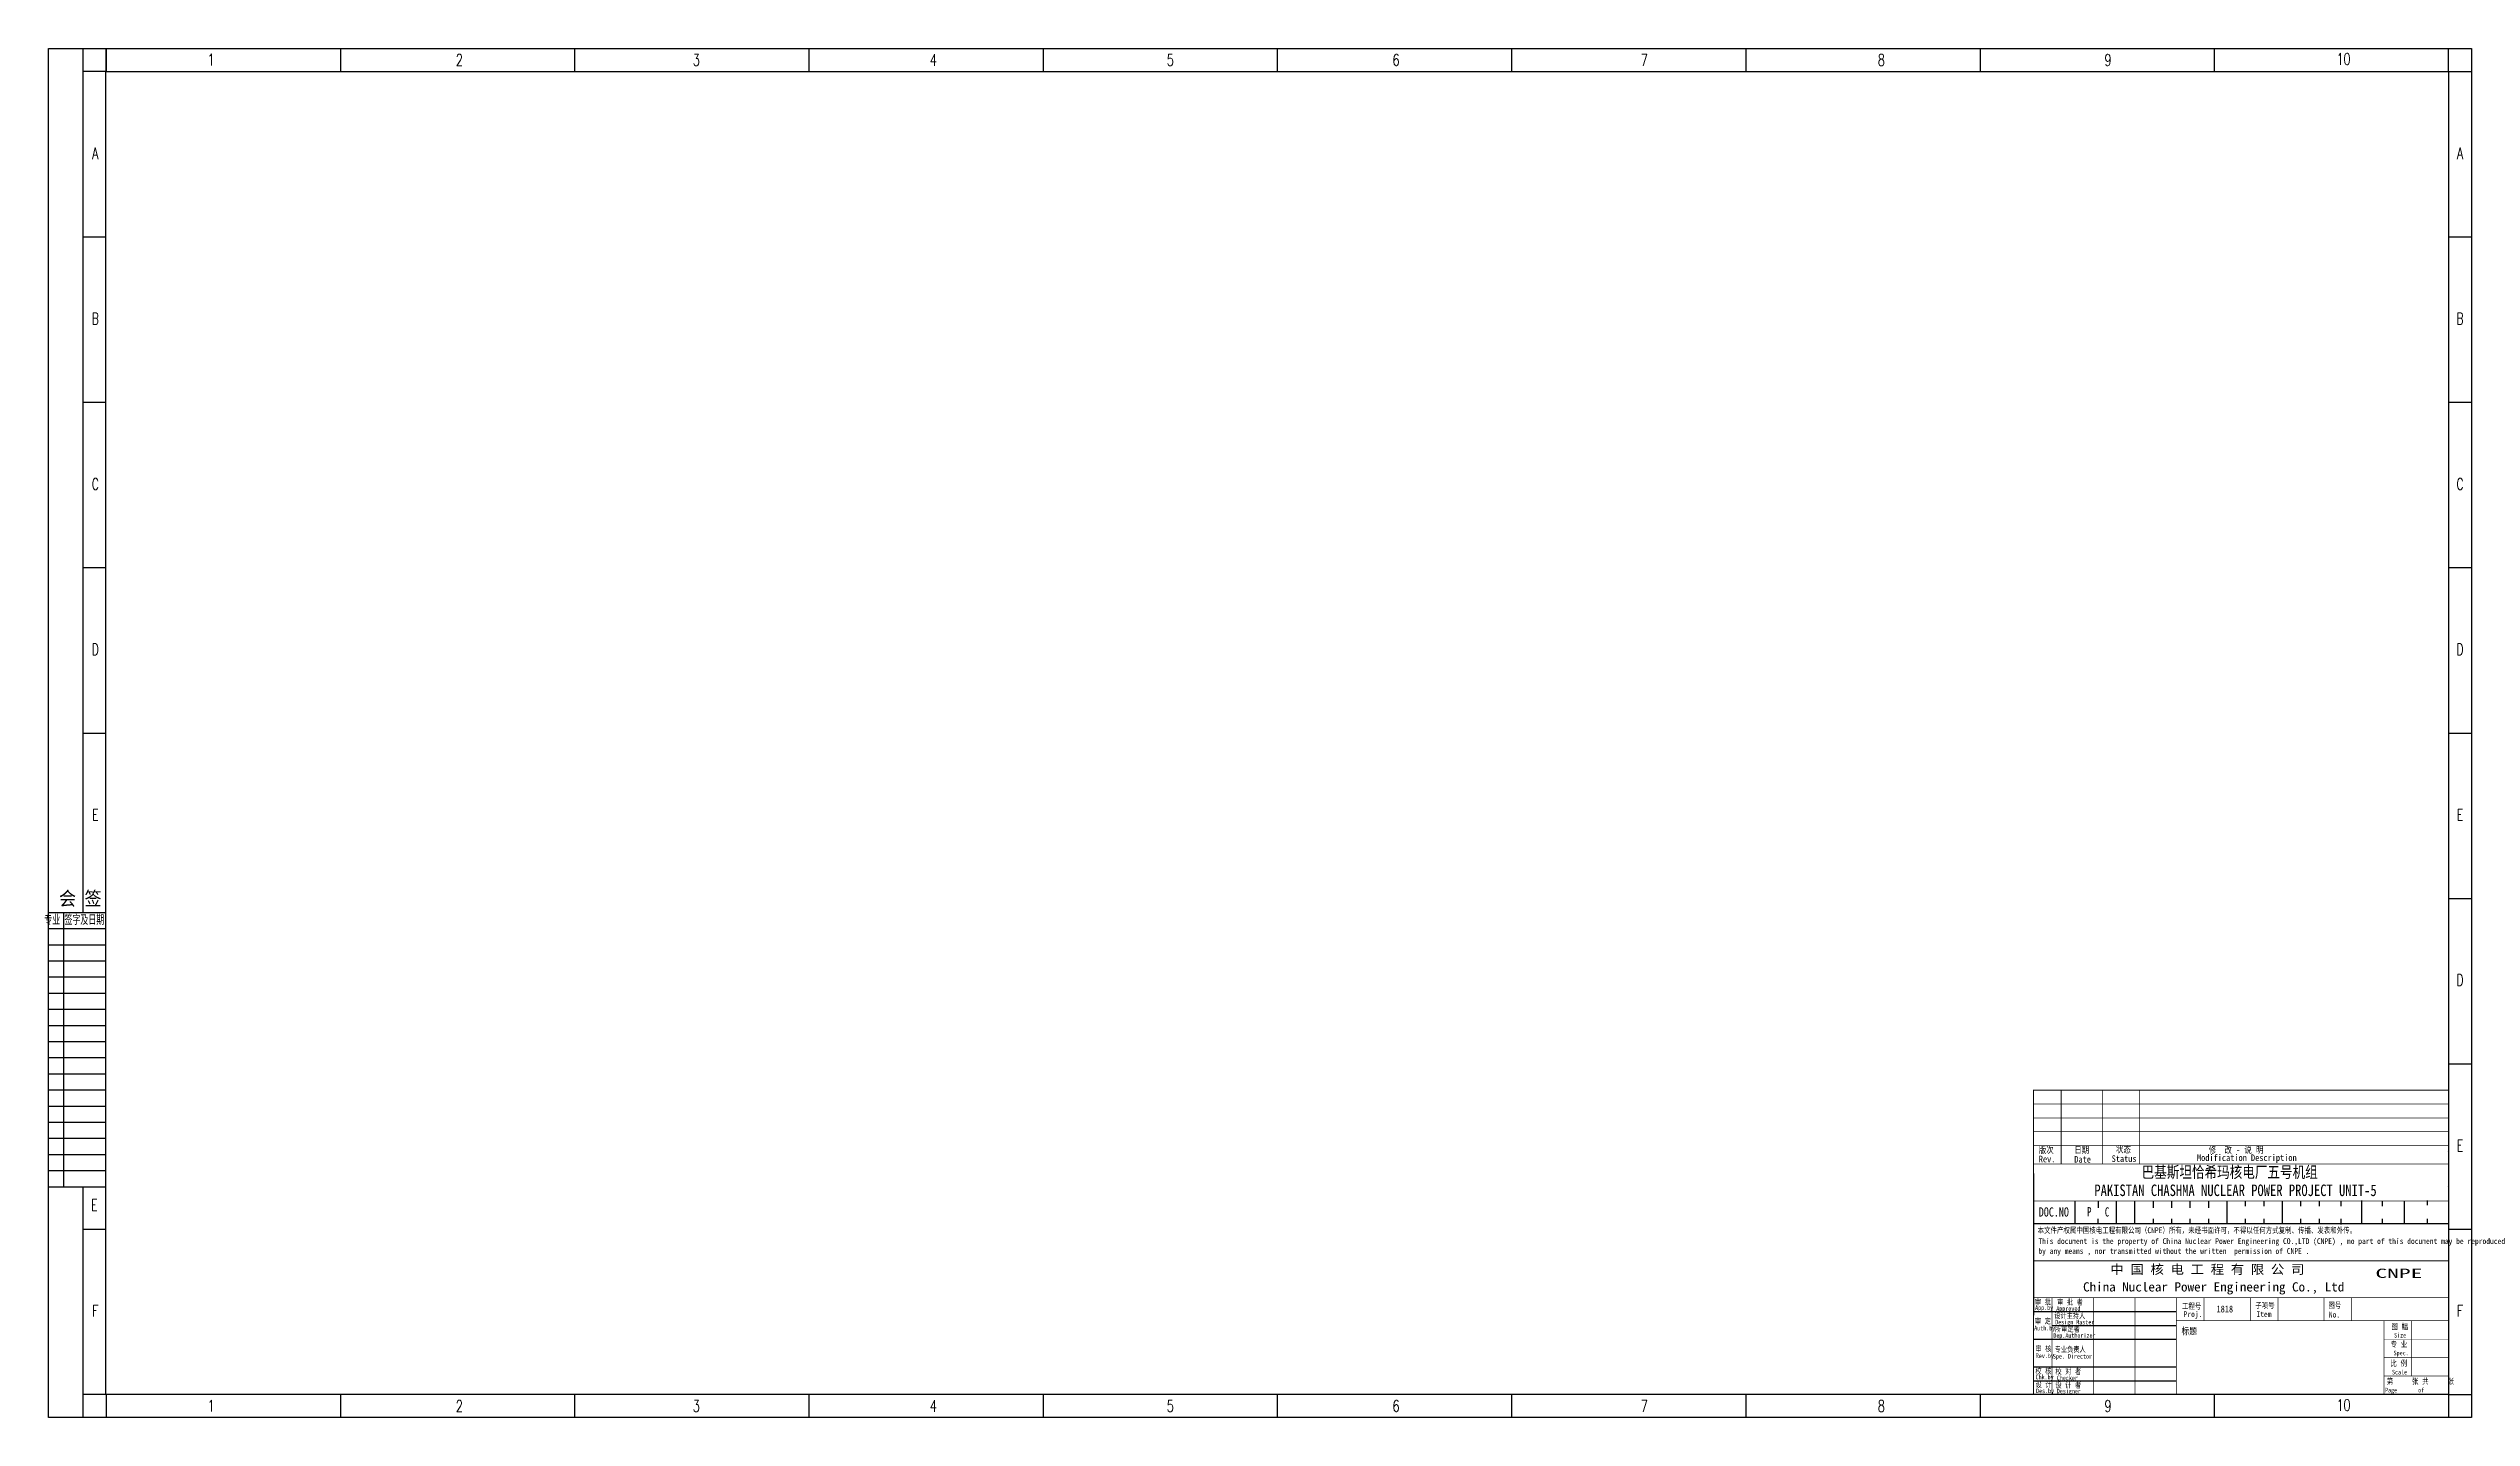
# Model space of a CAD drawing. Header units: millimetres. Extents: x 0 to 1051, y 0 to 594.
import ezdxf
from ezdxf.enums import TextEntityAlignment as Align

# ---------------------------------------------------------------- set-up
doc = ezdxf.new("R2010")
doc.units = ezdxf.units.MM
doc.header["$MEASUREMENT"] = 0
for name, color, linetype in [('1', 7, 'Continuous'), ('PUB_TEXT', 7, 'Continuous'), ('图框', 4, 'Continuous')]:
    doc.layers.add(name, color=color, linetype=linetype)
doc.styles.add('HZ', font='txt_____.ttf', dxfattribs={"width": 0.7, "bigfont": 'HZTXT'})
doc.styles.add('ROMAND', font='romand.shx', dxfattribs={"width": 0.7, "height": 200, "bigfont": 'OCHINESE.shx'})
doc.styles.add('宋体', font='', dxfattribs={"width": 0.7})
doc.styles.add('汉字', font='仿宋_GB2312.ttf', dxfattribs={"width": 0.8, "height": 4})
doc.styles.get('宋体').set_extended_font_data('SimSun')

# ---------------------------------------------------------------- blocks, each defined once
blk = doc.blocks.new('*U11')
at = {"layer": '图框'}
blk.add_line((0, 5), (0, -5), dxfattribs=at)
blk = doc.blocks.new('*U12')
at = {"color": 0, "linetype": 'ByBlock', "lineweight": -2, "transparency": 16777216}
for p in [(0, 0), (101.6, 0), (203.2, 0), (304.8, 0), (406.4, 0), (508, 0), (609.6, 0), (711.2, 0), (812.8, 0), (914.4, 0)]:
    blk.add_blockref('*U11', p, dxfattribs=at)
blk = doc.blocks.new('*U13')
at = {"layer": '图框'}
blk.add_line((0, 5), (0, -5), dxfattribs=at)
blk = doc.blocks.new('*U14')
at = {"color": 0, "linetype": 'ByBlock', "lineweight": -2, "transparency": 16777216}
for p in [(0, 0), (101.6, 0), (203.2, 0), (304.8, 0), (406.4, 0), (508, 0), (609.6, 0), (711.2, 0), (812.8, 0), (914.4, 0)]:
    blk.add_blockref('*U13', p, dxfattribs=at)
blk = doc.blocks.new('会签')
at = {"color": 0}
for p, q in [((3629.7, -1305.7), (3604.7, -1305.7)), ((3629.7, -1312.7), (3604.7, -1312.7)), ((3611.4, -1424.7), (3611.4, -1305.7)), ((3629.7, -1319.7), (3604.7, -1319.7)), ((3629.7, -1326.7), (3604.7, -1326.7)), ((3629.7, -1333.7), (3604.7, -1333.7)), ((3629.7, -1340.7), (3604.7, -1340.7)), ((3629.7, -1347.7), (3604.7, -1347.7)), ((3629.7, -1354.7), (3604.7, -1354.7)), ((3629.7, -1361.7), (3604.7, -1361.7)), ((3629.7, -1368.7), (3604.7, -1368.7)), ((3629.7, -1375.7), (3604.7, -1375.7)), ((3629.7, -1382.7), (3604.7, -1382.7)), ((3629.7, -1389.7), (3604.7, -1389.7)), ((3629.7, -1396.7), (3604.7, -1396.7)), ((3629.7, -1403.7), (3604.7, -1403.7)), ((3629.7, -1410.7), (3604.7, -1410.7)), ((3629.7, -1417.7), (3604.7, -1417.7)), ((3629.7, -1424.7), (3604.7, -1424.7))]:
    blk.add_line(p, q, dxfattribs=at)
for s, height, style, width, p in [('会 签  ', 6, 'HZ', 0.9, (3622.2, -1302.5)), ('专业 签字及日期', 3.8, 'ROMAND', 0.7, (3615.9, -1310.9))]:
    blk.add_text(s, height=height, dxfattribs=dict(at, style=style, width=width)).set_placement(p, align=Align.CENTER)

msp = doc.modelspace()

# ---------------------------------------------------------------- linework, layer by layer
at = {"linetype": 'Continuous'}
msp.add_line((879, 94), (879, 84), dxfattribs=at)
msp.add_line((889, 94), (889, 91))
at = {"layer": '1', "color": 7, "ltscale": 0.8}
msp.add_line((861, 105.9), (861, 44.4), dxfattribs=at)
at = {"layer": '1'}
for p, q in [((1040.7, 115.4), (1040.7, 115.4)), ((1040.7, 115.4), (1040.7, 115.4)), ((1040.7, 115.4), (1040.7, 115.4)), ((1040.7, 115.4), (1040.7, 115.4)), ((889, 93), (889, 93)), ((889, 84), (889, 86.2)), ((897, 84), (897, 94)), ((905, 84), (905, 94)), ((913, 91), (913, 94)), ((913, 84), (913, 86.2)), ((921, 91), (921, 94)), ((921, 84), (921, 86.2)), ((929, 91), (929, 94)), ((929, 84), (929, 86.2)), ((937, 91), (937, 94)), ((937, 84), (937, 86.2)), ((945, 84), (945, 94)), ((953, 91.7), (953, 94)), ((953, 84), (953, 86.2)), ((961, 91.7), (961, 94)), ((961, 84), (961, 86.2)), ((969, 84), (969, 94)), ((977, 91.7), (977, 94)), ((977, 84), (977, 86.2)), ((985, 91.7), (985, 94)), ((985, 84), (985, 86.2)), ((994.4, 91.7), (994.4, 94)), ((994.4, 83.7), (994.4, 86.2)), ((1003.4, 84.2), (1003.4, 94.2)), ((1012.4, 91.7), (1012.4, 93.7)), ((1012.4, 84.2), (1012.4, 86.2)), ((1021.9, 84), (1021.9, 94)), ((1031.9, 92.2), (1031.9, 94.1)), ((1031.9, 84.2), (1031.9, 86.2)), ((1041, 84), (861, 84)), ((1041, 10), (861, 10)), ((1041, 10), (861, 10)), ((1041, 10), (861, 10)), ((1041, 10), (861, 10)), ((1041, 10), (861, 10))]:
    msp.add_line(p, q, dxfattribs=at)
at = {"layer": '1', "color": 7}
for p, q in [((1040.7, 100.2), (1040.7, 100.2)), ((1040.7, 100.2), (1040.7, 100.2)), ((1040.7, 100.2), (1040.7, 100.2)), ((1040.7, 100.2), (1040.7, 100.2)), ((861, 46), (923, 46)), ((861, 34), (923, 34)), ((869, 40), (923, 40)), ((861, 22), (923, 22)), ((861, 16), (923, 16)), ((1041, 10), (861, 10)), ((1041, 10), (861, 10)), ((1041, 10), (861, 10))]:
    msp.add_line(p, q, dxfattribs=at)
at = {"layer": '1', "color": 7, "const_width": 0.5}
for points in [[(861, 10), (1041, 10), (1041, 142), (861, 142)], [(861, 68), (1041, 68), (1041, 10), (861, 10)]]:
    msp.add_lwpolyline(points, close=True, dxfattribs=at)
at = {"layer": '1', "color": 7}
for points, const_width in [([(873, 142), (873, 110)], 0.3), ([(891, 142), (891, 110)], 0.3), ([(907, 142), (907, 110)], 0.3), ([(861, 136), (1041, 136)], 0.3), ([(861, 130), (1041, 130)], 0.3), ([(861, 124), (1041, 124)], 0.3), ([(861, 118), (1041, 118)], 0.3), ([(861, 110), (1041, 110)], 0.3), ([(861, 94), (1041, 94)], 0.3), ([(861, 84), (1041, 84)], 0.3), ([(861, 84), (1041, 84)], 0.3), ([(879, 94), (879, 84)], 0.3), ([(861, 52), (1041, 52)], 0.3), ([(869, 52), (869, 10)], 0.3), ([(887, 52), (887, 10)], 0.3), ([(905, 52), (905, 10)], 0.3), ([(923, 52), (923, 10)], 0.3), ([(923, 42), (1041, 42)], 0.3), ([(935, 52), (935, 42)], 0.25), ([(955, 52), (955, 42)], 0.25), ([(967, 52), (967, 42)], 0.25), ([(987, 52), (987, 42)], 0.25), ([(999, 52), (999, 42)], 0.25), ([(1013, 42), (1013, 10)], 0.3), ([(1025, 42), (1025, 18)], 0.25), ([(1041, 34), (1013, 34)], 0.25), ([(1041, 26), (1013, 26)], 0.25), ([(1041, 18), (1013, 18)], 0.25)]:
    msp.add_lwpolyline(points, dxfattribs=dict(at, const_width=const_width))
at = {"layer": '1', "const_width": 0.3}
msp.add_lwpolyline([(869, 52), (869, 10)], dxfattribs=at)
at = {"layer": '图框'}
for p, q in [((0, 594), (1051, 594)), ((0, 0), (0, 594)), ((15, 219), (15, 594)), ((25, 584), (25, 594)), ((1041, 584), (1041, 594)), ((1051, 594), (1051, 0)), ((25, 584), (15, 584)), ((1041, 584), (1051, 584)), ((15, 512.2), (25, 512.2)), ((1041, 512.2), (1051, 512.2)), ((15, 440.5), (25, 440.5)), ((1041, 440.5), (1051, 440.5)), ((15, 368.8), (25, 368.8)), ((1041, 368.8), (1051, 368.8)), ((15, 297), (25, 297)), ((1041, 297), (1041, 10)), ((1041, 297), (1041, 10)), ((1041, 297), (1041, 10)), ((1041, 297), (1041, 10)), ((1041, 297), (1051, 297)), ((1041, 225.2), (1051, 225.2)), ((1041, 153.5), (1051, 153.5)), ((15, 0), (15, 100)), ((15, 81.8), (25, 81.8)), ((1041, 81.8), (1051, 81.8)), ((1051, 0), (0, 0)), ((25, 10), (15, 10)), ((1041, 10), (861, 10)), ((1041, 10), (861, 10)), ((1041, 10), (861, 10)), ((1041, 10), (861, 10)), ((1041, 10), (861, 10)), ((1041, 10), (1041, 0)), ((1041, 10), (1051, 10))]:
    msp.add_line(p, q, dxfattribs=at)
at = {"layer": '图框', "color": 1}
for p, q in [((24.9, 10), (24.9, 584)), ((25, 584), (1041, 584)), ((1041, 584), (1041, 10)), ((1041, 10), (25, 10))]:
    msp.add_line(p, q, dxfattribs=at)

# ---------------------------------------------------------------- block references
at = {"linetype": 'Continuous'}
for name, p in [('*U14', (25, 589)), ('*U12', (25, 5))]:
    msp.add_blockref(name, p, dxfattribs=at)
at = {"color": 0}
msp.add_blockref('会签', (-3604.7, 1524.7), dxfattribs=at)

# ---------------------------------------------------------------- texts
at = {"linetype": 'Continuous', "char_height": 4, "attachment_point": 5, "style": '宋体'}
for s, width, insert in [('P', 5.775, (885.2, 89.3)), ('C', 6.76, (892.9, 89.2))]:
    msp.add_mtext_dynamic_manual_height_columns(s, width=width, gutter_width=1, heights=[0], dxfattribs=dict(at, insert=insert))
at = {"layer": '1', "style": '汉字', "width": 0.8}
for s, height, p in [('版次', 2.88, (863.3, 114.7)), ('日期 ', 2.88, (878.7, 114.7)), ('状态', 2.88, (896.8, 114.9)), ('修  改 - 说 明', 2.88, (937, 114.7)), ('Rev.', 2.88, (863.3, 110.7)), ('Date', 2.88, (878.7, 110.6)), ('Status', 2.88, (894.9, 110.9)), ('巴基斯坦恰希玛核电厂五号机组', 5, (907.9, 104)), ('Modification Description', 2.88, (931.9, 111.3)), ('PAKISTAN CHASHMA NUCLEAR POWER PROJECT UNIT-5', 5, (887.4, 96.1)), ('App.by', 2, (861.7, 46.7)), ('审 定', 2.4, (861.6, 40.7)), ('审 批', 2.4, (861.6, 49)), ('设计主持人', 2.4, (870, 43)), ('Design Master', 2, (870.4, 40.4)), ('Approved', 2, (870.9, 46.3)), ('审 批 者', 2.4, (871.2, 48.9)), ('Proj.', 2.5, (926.1, 43.6)), ('Item', 2.5, (957.7, 43.6)), ('No.', 2.5, (989.1, 43.4)), ('Auth.by', 2, (861.3, 37.8)), ('Dep.Authorizer', 2, (869.6, 34.6)), ('所审定者', 2.4, (870.3, 37.2)), ('标题', 3, (925.2, 36)), ('专 业', 2.5, (1015.9, 30.6)), ('图 幅', 2.5, (1016.2, 38.3)), ('Size', 2, (1017.4, 34.7)), ('校 核', 2.4, (861.8, 19)), ('审 核', 2.4, (861.8, 28.7)), ('Rev.by', 2, (862, 25.8)), ('Spe. Director', 2, (869.4, 25.6)), ('专业负责人', 2.4, (870.2, 28.4)), ('校 对 者', 2.4, (870.5, 18.8)), ('比 例', 2.5, (1015.8, 22.3)), ('Spec.', 2, (1017.2, 27)), ('Chk.by', 2, (861.9, 16.6)), ('设 计', 2.4, (861.9, 13.1)), ('Des.by', 2, (862.1, 10.6)), ('设 计 者', 2.4, (870.5, 12.9)), ('Checker', 2, (871.1, 16.2)), ('Designer', 2, (871.1, 10.5)), ('Page       of  ', 2, (1013.5, 10.9)), ('第     张 共     张', 2.5, (1014.2, 14.5)), ('Scale', 2, (1016.5, 18.7))]:
    msp.add_text(s, height=height, dxfattribs=at).set_placement(p)
at = {"layer": '1', "color": 7, "style": '宋体', "width": 0.8}
msp.add_text('DOC.NO', height=4, dxfattribs=at).set_placement((863.3, 87.2))
at = {"layer": '1', "ltscale": 0.8, "style": '汉字', "width": 0.8}
for s, height, p in [('本文件产权属中国核电工程有限公司（CNPE）所有，未经书面许可，不得以任何方式复制、传播、发表和外传。', 2.5, (862.8, 80)), ('This document is the property of China Nuclear Power Engineering CO.,LTD (CNPE) , no part of this document may be reproduced ', 2.5, (863.1, 75.3)), ('by any means , nor transmitted without the written  permission of CNPE .', 2.5, (863.1, 71)), ('工程号', 2.5, (925.4, 47.1)), ('1818', 3, (940.4, 45.6)), ('子项号', 2.5, (957.2, 47.4)), ('图号', 2.5, (988.9, 47.5))]:
    msp.add_text(s, height=height, dxfattribs=at).set_placement(p)
at = {"layer": 'PUB_TEXT', "style": '汉字'}
for s, width, p, p2 in [('中 国 核 电 工 程 有 限 公 司', 1.049388, (894.3, 62.3), (978.5, 62.3)), ('CNPE', 1.843009, (1009.3, 60.6), (1029.7, 60.6)), ('China Nuclear Power Engineering Co., Ltd', 1.023647, (882.5, 54.7), (995.8, 54.7))]:
    msp.add_text(s, height=4, dxfattribs=dict(at, width=width)).set_placement(p, p2, align=Align.FIT)
at = {"layer": '图框', "style": 'HZ', "width": 0.7}
for s, p in [('1', (70.5, 586.6)), ('2', (178.2, 586.5)), ('3', (281, 586.5)), ('4', (383.8, 586.5)), ('5', (486.6, 586.5)), ('6', (584.5, 586.5)), ('7', (692.2, 586.5)), ('8', (795, 586.5)), ('9', (893.3, 586.5)), ('10', (995.5, 586.9)), ('A', (20.3, 546)), ('A', (1046, 546)), ('B', (20.3, 474.3)), ('B', (1046, 474.3)), ('C', (20.3, 402.5)), ('C', (1046, 402.5)), ('D', (20.3, 330.8)), ('D', (1046, 330.8)), ('E', (20.3, 259)), ('E', (1046, 259)), ('D', (1046, 187.3)), ('E', (1046, 115.5)), ('E', (19.9, 89.7)), ('F', (20.3, 43.8)), ('F', (1046, 43.8)), ('1', (70.5, 2.6)), ('2', (178.2, 2.5)), ('3', (281, 2.5)), ('4', (383.8, 2.5)), ('5', (486.6, 2.5)), ('6', (584.5, 2.5)), ('7', (692.2, 2.5)), ('8', (795, 2.5)), ('9', (893.3, 2.5)), ('10', (995.5, 2.9))]:
    msp.add_text(s, height=5, dxfattribs=at).set_placement(p, align=Align.CENTER)

doc.saveas('drawing.dxf')
